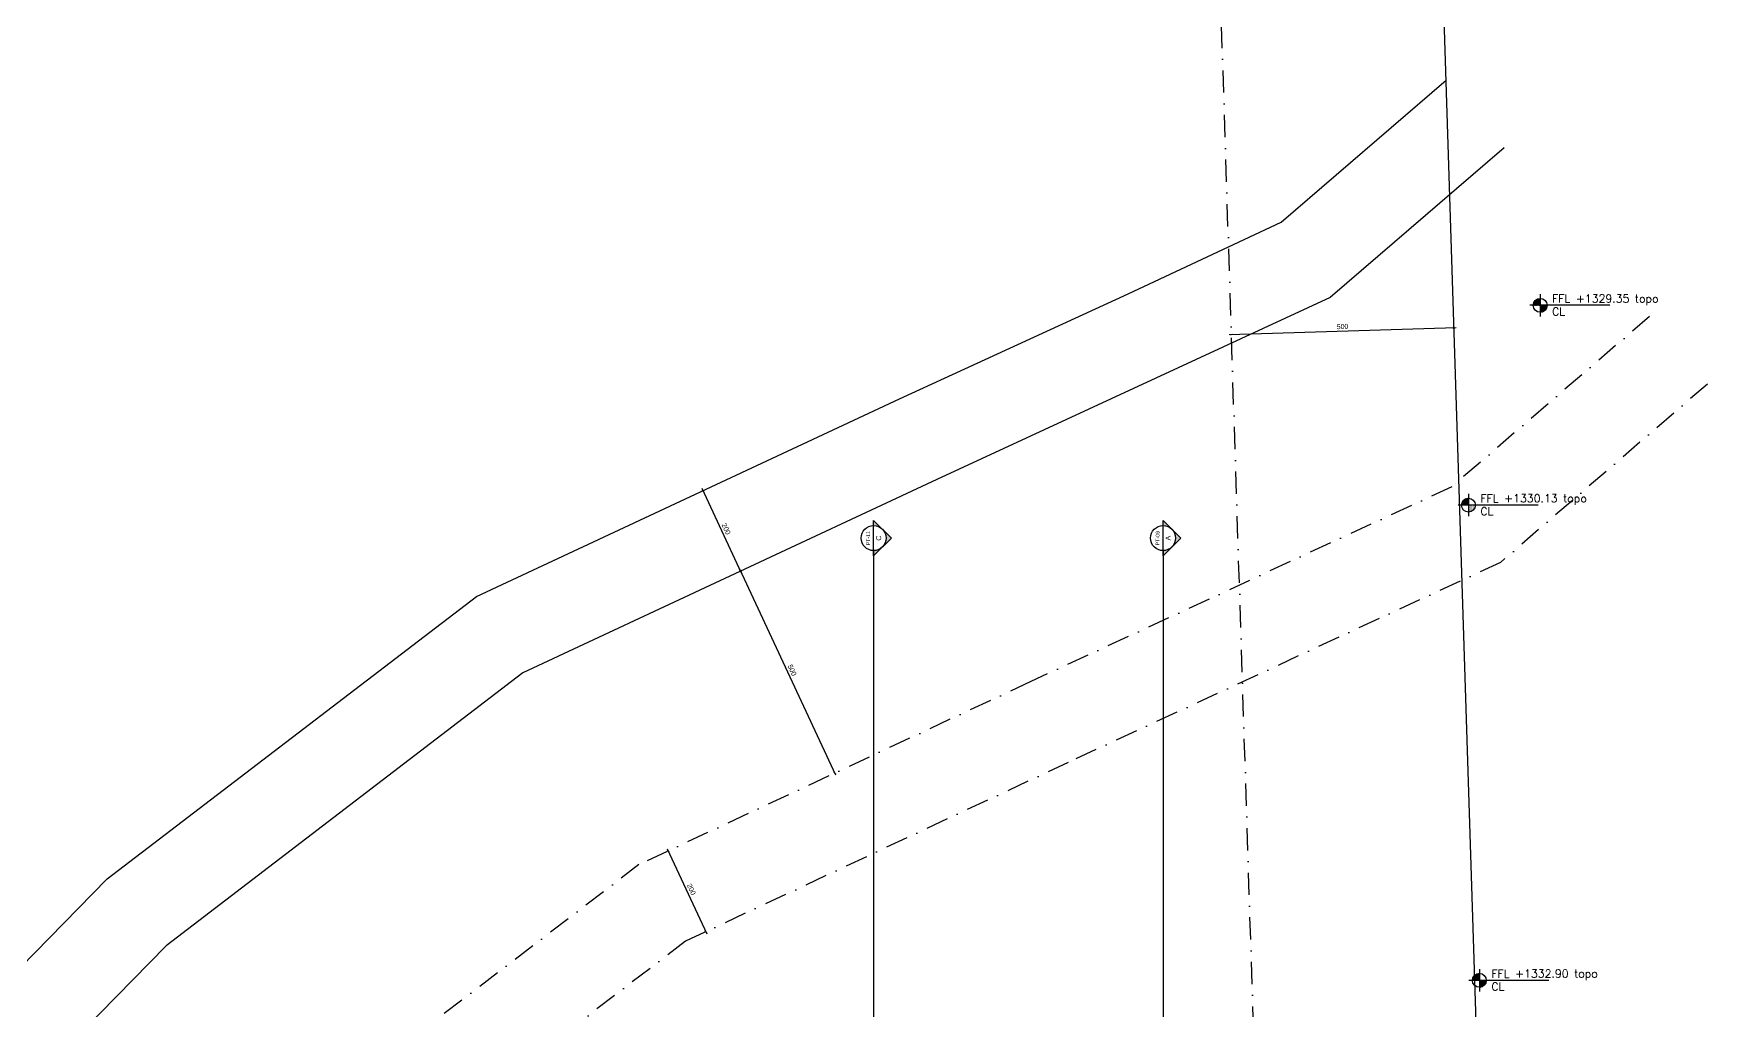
# Model space of a CAD drawing. Header units: centimetres. Extents: x 96271 to 179142, y 9855 to 112216.
# Drawn here: x 137765 to 141524, y 62895 to 65088 of the extents above; entities that cross this region are included whole.
import ezdxf
from ezdxf.enums import TextEntityAlignment as Align

# ---------------------------------------------------------------- set-up
doc = ezdxf.new("R2010")
doc.units = ezdxf.units.CM
doc.header["$LTSCALE"] = 100
doc.header["$MEASUREMENT"] = 0
doc.header["$PDSIZE"] = 0.2
doc.linetypes.add('DASHDOT', pattern=[1, 0.5, -0.25, 0, -0.25])
doc.layers.get('0').update_dxf_attribs({"linetype": 'CONTINUOUS'})
doc.layers.get('DEFPOINTS').update_dxf_attribs({"linetype": 'CONTINUOUS'})
for name, color, linetype in [('A-Dim', 2, 'CONTINUOUS'), ('A-Otln-Lot Limit', 4, 'CONTINUOUS'), ('A-Setback', 3, 'DASHDOT'), ('plan-elevation level', 7, 'CONTINUOUS')]:
    doc.layers.add(name, color=color, linetype=linetype)
doc.layers.add('A-Sect-Iden', color=191, linetype='CONTINUOUS', lineweight=25)
doc.styles.add('ROMAND', font='romand.shx', dxfattribs={"height": 10})
doc.styles.add('ROMANS', font='romans.shx')
doc.styles.get("Standard").update_dxf_attribs({"font": 'arial.ttf'})
doc.dimstyles.new('1-50', dxfattribs={"dimtxt": 11.25, "dimasz": 5, "dimexe": 5, "dimexo": 5, "dimgap": 5, "dimtad": 1, "dimdec": 1, "dimrnd": 0.5, "dimzin": 12, "dimdsep": 46, "dimtxsty": 'Standard', "dimblk": 'ARCHTICK', "dimcen": 0.09, "dimdle": 5, "dimadec": 0, "dimazin": 3, "dimtfac": 1, "dimtdec": 1, "dimtix": 1, "dimtofl": 0, "dimtmove": 1, "dimatfit": 3, "dimfxl": 5, "dimtolj": 1, "dimtzin": 0, "dimarcsym": 0})
pattern_1 = [(90, (894916.29, -703049.082), (14.2875, 7.14375), [0, -14.2875])]

# ---------------------------------------------------------------- blocks, each defined once
blk = doc.blocks.new('_ArchTick')
at = {"color": 0, "linetype": 'ByBlock', "const_width": 0.15}
blk.add_lwpolyline([(-0.5, -0.5), (0.5, 0.5)], dxfattribs=at)
blk = doc.blocks.new('*D164')
at = {"layer": 'A-Dim', "color": 0, "lineweight": -2, "transparency": 16777216}
blk.add_line((140960, 64427.6), (140450.2, 64411.3), dxfattribs=at)
at = {"layer": 'DEFPOINTS', "color": 0, "transparency": 16777216}
for p in [(140455.2, 64411.5), (140455.2, 64411.5), (140955, 64427.4)]:
    blk.add_point(p, dxfattribs=at)
at = {"layer": 'A-Dim', "color": 0, "lineweight": -2, "transparency": 16777216, "xscale": 5, "yscale": 5, "zscale": 5}
for p, rotation in [((140455.2, 64411.5), 181.8247667080843), ((140955, 64427.4), 1.82476670808426)]:
    blk.add_blockref('_ArchTick', p, dxfattribs=dict(at, rotation=rotation))
at = {"layer": 'A-Dim', "color": 0, "transparency": 16777216, "insert": (140704.7, 64430.2), "char_height": 11.25, "attachment_point": 5, "rotation": 1.8248}
blk.add_mtext('\\A1;500', dxfattribs=at)
blk = doc.blocks.new('CL-FFL-PLAN')
at = {"layer": 'plan-elevation level'}
h = blk.add_hatch(dxfattribs=at)
h.set_pattern_fill('DOTS', color=232, scale=9, angle=90, style=0)
h.set_pattern_definition(pattern_1)
h.paths.add_polyline_path([(-1229, 207), (-1229, 50), (-1385, 50, -0.414214)])
h = blk.add_hatch(dxfattribs=at)
h.set_pattern_fill('DOTS', color=232, scale=9, angle=90, style=0)
h.set_pattern_definition(pattern_1)
h.paths.add_polyline_path([(-1229, 50), (-1072, 50, -0.414214), (-1229, -106)])
at = {"layer": 'plan-elevation level', "color": 7, "ltscale": 111}
for p, q in [((337, 50), (-1463, 50)), ((-1229, 301), (-1229, -200))]:
    blk.add_line(p, q, dxfattribs=at)
blk.add_circle((-1229, 50), 156, dxfattribs=at)
at = {"layer": 'plan-elevation level', "color": 111, "ltscale": 111, "style": 'ROMAND'}
for s, p in [('CL', (-960, -180)), ('FFL', (-960, 110))]:
    blk.add_text(s, height=180, dxfattribs=at).set_placement(p)
for tag, p in [('FFL', (-424, 113)), ('CL', (-417, -180))]:
    blk.add_attdef(tag, p, '', height=180, dxfattribs=at)
blk = doc.blocks.new('*D159')
at = {"layer": 'A-Dim', "color": 0, "lineweight": -2, "transparency": 16777216}
blk.add_line((139355.1, 63876.4), (139266.3, 64066.6), dxfattribs=at)
at = {"layer": 'DEFPOINTS', "color": 0, "transparency": 16777216}
for p in [(139268.4, 64062.1), (139268.4, 64062.1), (139353, 63880.9)]:
    blk.add_point(p, dxfattribs=at)
at = {"layer": 'A-Dim', "color": 0, "lineweight": -2, "transparency": 16777216, "xscale": 5, "yscale": 5, "zscale": 5}
for p, rotation in [((139268.4, 64062.1), 115.0284238095466), ((139353, 63880.9), 295.0284238095466)]:
    blk.add_blockref('_ArchTick', p, dxfattribs=dict(at, rotation=rotation))
at = {"layer": 'A-Dim', "color": 0, "transparency": 16777216, "insert": (139320.4, 63976), "char_height": 11.25, "attachment_point": 5, "rotation": 295.0284}
blk.add_mtext('\\A1;200', dxfattribs=at)
blk = doc.blocks.new('Anno_Section_A2')
blk.add_line((2.5, 0), (-2.5, 0))
blk.add_circle((0, 0), 2.5)
at = {"style": 'ROMANS'}
blk.add_attdef('NUMBER', text='', height=1, dxfattribs=at).set_placement((0, 0.5), align=Align.CENTER)
blk.add_attdef('SHEET', text='', height=0.75, dxfattribs=at).set_placement((0, -0.5), align=Align.TOP_CENTER)
blk = doc.blocks.new('Anno_Arrow_A2')
h = blk.add_hatch(color=256)
h.paths.add_polyline_path([(-1.77, 1.77), (-3.54, 0), (-2.5, 0, -0.198912)])
h.paths.add_polyline_path([(0, 3.54), (-1.77, 1.77, -0.414214), (1.77, 1.77)])
h.paths.add_polyline_path([(2.37, 1.16), (2.25, 1.1, -0.114349), (2.5, 0), (3.54, 0)])
h.paths.add_polyline_path([(1.77, 1.77, -0.082683), (2.25, 1.1), (2.37, 1.16)])
blk.add_lwpolyline([(-2.5, 0), (-3.54, 0), (0, 3.54), (3.54, 0), (2.5, 0)])
blk = doc.blocks.new('*D162')
at = {"layer": 'A-Dim', "color": 0, "lineweight": -2, "transparency": 16777216}
blk.add_line((139566.7, 63423.3), (139350.9, 63885.4), dxfattribs=at)
at = {"layer": 'DEFPOINTS', "color": 0, "transparency": 16777216}
for p in [(139353, 63880.9), (139353, 63880.9), (139564.5, 63427.8)]:
    blk.add_point(p, dxfattribs=at)
at = {"layer": 'A-Dim', "color": 0, "lineweight": -2, "transparency": 16777216, "xscale": 5, "yscale": 5, "zscale": 5}
for p, rotation in [((139353, 63880.9), 115.0284238171869), ((139564.5, 63427.8), 295.0284238171869)]:
    blk.add_blockref('_ArchTick', p, dxfattribs=dict(at, rotation=rotation))
at = {"layer": 'A-Dim', "color": 0, "transparency": 16777216, "insert": (139468.5, 63658.9), "char_height": 11.25, "attachment_point": 5, "rotation": 295.0284}
blk.add_mtext('\\A1;500', dxfattribs=at)
blk = doc.blocks.new('*D163')
at = {"layer": 'A-Dim', "color": 0, "lineweight": -2, "transparency": 16777216}
blk.add_line((139188.1, 63257.6), (139277, 63067.3), dxfattribs=at)
at = {"layer": 'DEFPOINTS', "color": 0, "transparency": 16777216}
for p in [(139190.2, 63253.1), (139274.8, 63071.9), (139274.8, 63071.9)]:
    blk.add_point(p, dxfattribs=at)
at = {"layer": 'A-Dim', "color": 0, "lineweight": -2, "transparency": 16777216, "xscale": 5, "yscale": 5, "zscale": 5}
for p, rotation in [((139190.2, 63253.1), 115.0284238171862), ((139274.8, 63071.9), 295.0284238171862)]:
    blk.add_blockref('_ArchTick', p, dxfattribs=dict(at, rotation=rotation))
at = {"layer": 'A-Dim', "color": 0, "transparency": 16777216, "insert": (139242.3, 63167), "char_height": 11.25, "attachment_point": 5, "rotation": 295.0284}
blk.add_mtext('\\A1;200', dxfattribs=at)

msp = doc.modelspace()

# ---------------------------------------------------------------- linework, layer by layer
at = {"layer": 'A-Otln-Lot Limit'}
for points in [[(136965.712, 60479.123), (137206.535, 60394.564), (137669.865, 60351.712), (139880.741, 60855.19), (141068.865, 60851.94), (140904.471, 66012.018), (140151.894, 66776.773), (140222.083, 67217.518), (139747.22, 67140.456), (139010.375, 67171.007), (138361.687, 67204.5), (137783.533, 67219.682), (137242.113, 66719.747), (137087.264, 66618.541), (136965.712, 60479.08)], [(136990.416, 61730.376), (137332.339, 62401.262), (137605.16, 62859.262), (137930.306, 63190.211), (138759.66, 63824.578), (139709.858, 64268.237), (140223.586, 64503.277), (140567.126, 64664.487), (140937.177, 64983.113)], [(141067.674, 64831.553), (140676.875, 64495.062), (139793.77, 64086.69), (138863.934, 63652.538), (138063.055, 63039.951), (137764.679, 62736.25), (137507.537, 62304.572), (137168.607, 61639.559)]]:
    msp.add_lwpolyline(points, dxfattribs=at)
at = {"layer": 'A-Sect-Iden'}
for p, q in [((139651.559, 63927.158), (139651.559, 60188.999)), ((140301.559, 63927.158), (140301.559, 60188.999))]:
    msp.add_line(p, q, dxfattribs=at)
at = {"layer": 'A-Setback'}
msp.add_lwpolyline([(140559.009, 61153.336), (140410.95, 65800.674), (139618.405, 66606.045), (139624.608, 66644.996), (138745.22, 66680.475), (137970.463, 66711.734), (137582.107, 66353.135), (137469.619, 60671.512), (137649.878, 60654.841), (139847.419, 61155.283)], close=True, dxfattribs=at)
for points in [[(141393.919, 64452.654), (140950.164, 64070.567), (140004.469, 63633.251), (139124.62, 63222.439), (138394.927, 62664.302), (138104.345, 62368.535), (137928.014, 62072.517), (137638.607, 61504.673)], [(141524.417, 64301.094), (141059.48, 63900.768), (140088.748, 63451.875), (139228.894, 63050.399), (138527.676, 62514.042), (138263.864, 62245.523), (138103.213, 61975.827), (137816.799, 61413.856)]]:
    msp.add_lwpolyline(points, dxfattribs=at)

# ---------------------------------------------------------------- block references
at = {"layer": 'A-Sect-Iden', "xscale": 11.25, "yscale": 11.25, "zscale": 11.25, "rotation": 270}
for p in [(139651.559, 63955.283), (140301.559, 63955.283)]:
    msp.add_blockref('Anno_Arrow_A2', p, dxfattribs=at)
at = {"layer": 'A-Sect-Iden'}
ref = msp.add_blockref('Anno_Section_A2', (139651.559, 63955.283), dxfattribs=dict(at, xscale=11.24999999999999, yscale=11.24999999999999, zscale=11.24999999999999, rotation=270))
ref.add_attrib('NUMBER', 'C', dxfattribs={"layer": '0', "height": 11.25, "rotation": 90}).set_placement((139668.434, 63955.283), align=Align.CENTER)
ref.add_attrib('SHEET', 'PT-11', dxfattribs={"layer": '0', "height": 8.4375, "rotation": 90}).set_placement((139635.189, 63955.024), align=Align.TOP_CENTER)
ref = msp.add_blockref('Anno_Section_A2', (140301.559, 63955.283), dxfattribs=dict(at, xscale=11.24999999999999, yscale=11.24999999999999, zscale=11.24999999999999, rotation=270))
ref.add_attrib('NUMBER', 'A', dxfattribs={"layer": '0', "height": 11.25, "rotation": 90}).set_placement((140318.434, 63955.283), align=Align.CENTER)
ref.add_attrib('SHEET', 'PT-09', dxfattribs={"layer": '0', "height": 8.4375, "rotation": 90}).set_placement((140285.189, 63955.024), align=Align.TOP_CENTER)
at = {"layer": 'plan-elevation level'}
ref = msp.add_blockref('CL-FFL-PLAN', (141271.176, 64472.812), dxfattribs=dict(at, xscale=0.09982510700227937, yscale=0.09982510700227937, zscale=0.09982510700227937))
ref.add_attrib('FFL', '+1329.35 topo', (141228.853, 64484.045), dxfattribs={"layer": '0', "color": 111, "ltscale": 111, "height": 17.96852, "style": 'ROMAND'})
ref = msp.add_blockref('CL-FFL-PLAN', (141110.101, 64024.401), dxfattribs=dict(at, xscale=0.09982510700227937, yscale=0.09982510700227937, zscale=0.09982510700227937))
ref.add_attrib('FFL', '+1330.13 topo', (141067.778, 64035.634), dxfattribs={"layer": '0', "color": 111, "ltscale": 111, "height": 17.96852, "style": 'ROMAND'})
ref = msp.add_blockref('CL-FFL-PLAN', (141134.701, 62957.533), dxfattribs=dict(at, xscale=0.09982510700227937, yscale=0.09982510700227937, zscale=0.09982510700227937))
ref.add_attrib('FFL', '+1332.90 topo', (141092.379, 62968.766), dxfattribs={"layer": '0', "color": 111, "ltscale": 111, "height": 17.96852, "style": 'ROMAND'})

# ---------------------------------------------------------------- dimensions: what is measured, and where the dimension line sits
at = {"layer": 'A-Dim'}
for p1, p2, picture, middle in [((140954.954, 64427.414), (140455.208, 64411.492), '*D164', (140704.739, 64430.191)), ((139353.01, 63880.894), (139268.397, 64062.113), '*D159', (139320.439, 63976.049)), ((139564.544, 63427.845), (139353.01, 63880.894), '*D162', (139468.512, 63658.915)), ((139190.236, 63253.076), (139274.85, 63071.856), '*D163', (139242.278, 63167.011))]:
    dim = msp.add_aligned_dim(p1=p1, p2=p2, distance=0, dimstyle='1-50', override={"dimse1": 1, "dimse2": 1}, dxfattribs=at)
    dim.commit()
    dim.dimension.update_dxf_attribs({"geometry": picture, "text_midpoint": middle})

doc.saveas('drawing.dxf')
